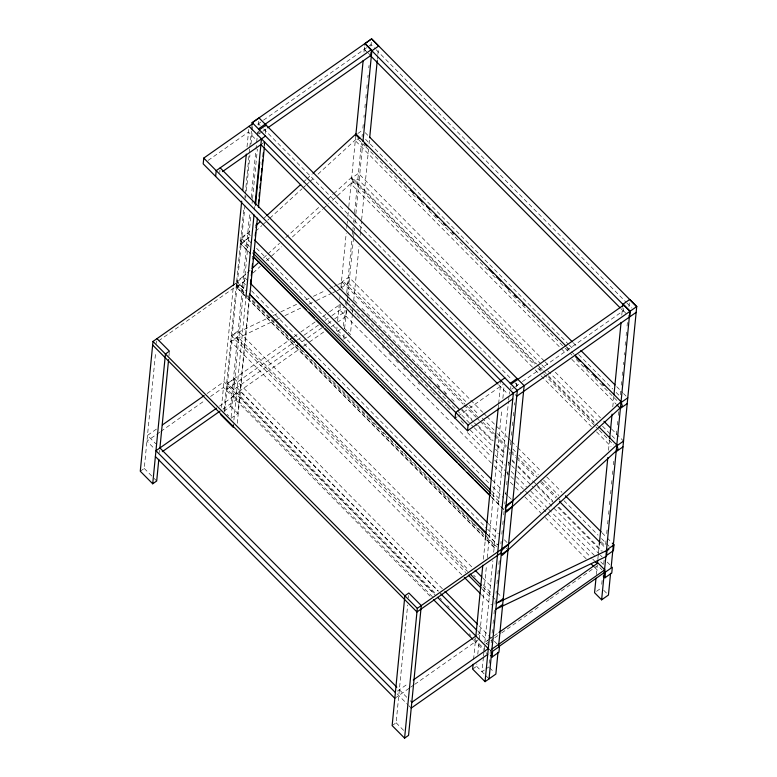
<?xml version="1.0" encoding="UTF-8"?>
<svg xmlns="http://www.w3.org/2000/svg" width="777" height="777" viewBox="0 0 777 777"><rect width="100%" height="100%" fill="white"/><g stroke="black" fill="none" stroke-linecap="round" stroke-linejoin="round"><path stroke-width="0.58" stroke-dasharray="3.88 2.91" d="M140.278 471.221L144.25 468.424L155.682 351.864M156.507 343.453L156.74 341.045M159.479 452.564L159.703 450.262M168.939 356.012L169.299 352.408M219.726 172.475L219.949 170.163M221.464 407.478L233.294 286.81M247.028 146.824L249.038 126.311M224.058 409.926L243.823 208.401M244.891 197.543L245.124 195.124M245.241 193.92L249.145 154.099M249.262 152.894L249.738 148.067M249.854 146.863L251.398 131.167M251.515 129.963L251.865 126.34M224.728 411.927L244.969 205.575M245.678 198.339L245.911 195.921M246.387 191.093L249.932 154.895M251 144.036L252.778 125.932M432.449 596.726L227.02 389.267L227.593 383.401L292.919 337.548M223.941 411.13L230.769 406.342L249.699 213.267M251.233 197.581L255.847 150.515M255.973 149.31L256.565 143.279M256.682 142.065L257.148 137.238M257.274 136.033L257.741 131.206M258.333 125.175L259.042 117.929M257.983 133.586L258.207 131.245M442.395 588.752L234.411 378.71L233.838 384.469L438.413 591.083M231.119 417.055L250.99 214.316M252.059 203.457L252.408 199.835M252.535 198.63L257.381 149.155M258.926 133.469L259.275 129.846M233.906 420.036L245.736 299.368M254.497 210.072L254.846 206.449M230.992 418.259L237.82 413.471L249.3 296.416M264.083 145.571L264.559 140.744M265.268 133.508L266.103 125.058M237.286 423.28L249.592 297.785M264.501 145.736L264.976 140.909M336.645 330.895L337.111 326.068M337.587 321.241L339.248 304.351M339.714 299.524L340.19 294.697M340.899 287.451L346.221 233.149M346.697 228.321L347.057 224.708M347.173 223.494L347.406 221.086M347.882 216.259L348.708 207.809M348.824 206.604L355.749 136.053M363.976 52.137L364.695 44.794M364.714 46.941L364.481 49.281L367.589 52.418M343.201 289.403L341.501 287.675L342.065 281.905L348.892 277.117L469.93 399.359M343.463 326.107L344.998 310.421M345.59 304.39L345.95 300.767M346.775 292.317L351.864 240.433M352.457 234.392L352.816 230.779M352.933 229.565L353.166 227.156M353.642 222.329L354.467 213.879M354.584 212.675L361.451 142.686M362.043 136.645L362.276 134.236M362.869 128.205L363.228 124.582M363.937 117.337L364.17 114.928M364.879 107.682L365.239 104.069M365.831 98.028L366.181 94.415M366.773 88.374L367.132 84.761M367.842 77.515L368.075 75.107M368.784 67.861L369.026 65.453M370.911 46.144L371.629 38.899M341.501 287.675L348.319 282.886L348.892 277.117M347.008 301.806L346.668 305.264L349.223 307.847M343.696 338.024L344.172 333.197M344.638 328.37L346.649 307.847M347.358 300.612L347.717 296.989M347.834 295.784L353.516 237.859M353.632 236.655L354.108 231.828M354.225 230.623L354.458 228.205M354.934 223.378L355.759 214.938M355.885 213.724L362.742 143.735M352.408 313.927L350.398 334.44L348.047 332.061M352.525 312.713L353.001 307.886M353.71 300.65L359.032 246.348M360.101 235.489L360.46 231.867M360.577 230.662L361.519 221.008M361.635 219.794L368.502 149.806M369.094 143.774L369.454 140.151M377.379 59.305L377.729 55.682M377.845 54.477L378.438 48.436M392.142 725.592L396.115 722.795L407.663 605.03M408.372 597.824L408.605 595.415M473.572 659.44L475.699 637.713M483.391 559.275L485.169 541.181M498.183 408.43L498.543 404.817M498.659 403.603L500.796 381.837M472.63 669.094L476.602 666.297L476.835 663.888M477.787 654.234L478.962 642.161M479.273 639.034L486.538 564.937M487.247 557.692L501.806 409.265M502.865 398.407L504.05 386.334M483.401 657.255L481.983 671.736L484.906 669.687M483.527 656.05L483.993 651.223M484.11 650.019L484.702 643.987M484.829 642.773L492.871 560.722M493.696 552.272L508.488 401.427M508.605 400.223L509.081 395.396M509.197 394.192L509.43 391.773M510.664 388.782L510.887 386.431M489.16 663.325L489.52 659.712M490.112 653.671L490.462 650.058M491.171 642.812L491.414 640.403M492.123 633.158L492.472 629.535M493.065 623.504L493.424 619.891M494.017 613.849L494.366 610.236M494.959 604.195L495.318 600.582M496.027 593.337L496.26 590.928M496.969 583.682L497.329 580.06M497.921 574.028L498.271 570.405M498.863 564.374L499.222 560.751M500.874 543.861L501.116 541.443M501.825 534.207L502.175 530.584M502.768 524.553L503.127 520.93M503.719 514.898L504.069 511.276M504.778 504.04L505.021 501.621M505.73 494.386L505.963 491.967M506.672 484.731L507.031 481.109M507.624 475.077L507.973 471.454M508.566 465.423L508.925 461.8M509.634 454.564L509.867 452.146M510.576 444.91L510.936 441.287M511.528 435.256L511.878 431.633M512.47 425.602L512.83 421.979M513.422 415.948L513.772 412.325M514.481 405.089L514.724 402.671M516.258 386.985L516.967 379.739M596.338 574.611L597.163 566.161M597.872 558.916L598.348 554.088M598.465 552.884L599.3 544.434M608.527 450.31L609.586 439.452M612.781 406.866L613.849 396.008M621.775 315.161L622.484 307.915M522.416 381.614L623.377 310.742L623.601 308.401M601.738 584.294L602.214 579.467M603.748 563.781L604.108 560.159M605.642 544.473L606.002 540.85M606.711 533.614L607.07 529.992M607.653 523.96L608.012 520.337M608.605 514.306L608.954 510.683M609.547 504.652L609.906 501.029M610.615 493.793L610.975 490.17M611.567 484.139L611.917 480.516M612.509 474.485L612.868 470.862M613.451 464.831L613.811 461.208M616.414 434.664L616.773 431.041M617.356 425.009L617.715 421.387M618.307 415.355L618.657 411.732M620.318 394.842L620.677 391.219M621.26 385.188L621.619 381.565M622.212 375.534L622.562 371.911M623.28 364.666L623.513 362.257M624.222 355.021L624.455 352.603M625.164 345.367L625.524 341.744M626.116 335.713L626.476 332.09M627.058 326.058L627.418 322.436M628.952 306.75L629.428 301.923M250.757 253.797L241.375 244.328L240.093 240.054L251.68 229.448M263.267 218.832L265.938 216.385M303.37 182.109L306.041 179.662M306.934 178.846L312.286 173.951M241.375 244.328L250.291 236.169M255.633 231.274L261.878 225.563M262.762 224.747L269.007 219.027M269.891 218.211L301.981 188.83M302.865 188.015L305.546 185.567M306.429 184.751L309.11 182.304M310.004 181.488L314.452 177.409M318.016 174.145L356.342 139.054M246.513 297.057L237.131 287.587L235.858 283.314L246.552 273.523M247.436 272.708L250.116 270.26M263.481 258.013L267.045 254.749M267.939 253.933L279.526 243.327M285.761 237.616L319.629 206.604M327.651 199.252L332.993 194.357M333.887 193.541L351.709 177.224L536.674 364.024M237.131 287.587L246.047 279.429M253.176 272.902L260.305 266.375M266.54 260.664L281.692 246.785M292.385 236.995L322.688 209.246M323.582 208.43L328.924 203.535M332.488 200.272L352.991 181.497L351.709 177.224M257.595 124.32L262.548 120.853M263.529 120.153L368.143 46.669M369.114 45.989L371.066 44.619L375.33 48.922M208.119 160.402L248.465 132.08L256.76 140.452M258.858 134.062L261.82 131.983M262.811 131.284L266.773 128.506M261.898 143.939L264.879 141.851M357.808 133.527L362.684 130.109M360.169 137.247L355.293 140.666L565.831 353.302M235.47 283.537L237.461 282.148L246.833 291.618M158.605 340.85L237.102 285.751L246.484 295.221M461.771 574.815L230.769 341.521L237.587 336.732L468.589 570.027M156.43 429.108L147.494 435.392L155.779 443.764M207.109 393.541L223.999 381.682L434.965 594.745M293.9 336.849L299.844 332.682M300.835 331.993L315.676 321.561M322.61 316.705L328.545 312.539M329.535 311.839L340.423 304.195L339.85 310.062L493.278 465.015M234.411 378.71L227.583 383.498L435.567 593.541M159.839 432.09L146.921 441.161L154.39 448.698M160.839 431.39L204.555 400.699M210.518 396.523L223.426 387.451L430.137 596.212M227.02 389.267L296.299 340.627M297.29 339.938L303.224 335.761M304.215 335.072L319.065 324.65M325 320.483L330.944 316.307M331.925 315.617L344.716 306.633M321.882 327.836L233.799 389.675L227.593 383.401M327.826 323.669L333.76 319.502M334.751 318.803L346.629 310.47L346.056 316.326L338.141 321.882M233.226 395.532L302.506 346.901M303.496 346.202L308.44 342.725M309.431 342.035L325.272 330.915M331.206 326.748L337.15 322.581M219.541 406.099L240.404 391.453L438.092 591.093M222.95 409.081L239.84 397.222L434.965 594.279M340.423 329.37L336.519 332.1L340.443 336.062M343.58 339.228L347.474 336.49M455.069 418.23L457.041 416.841M458.022 416.151L503.321 384.353M511.538 389.258L514.5 387.169M515.491 386.48L521.435 382.303M397.368 691.151L408.304 683.478M477.855 634.654L479.836 633.265L478.137 631.546M394.823 698.319L409.722 687.859M410.712 687.159L413.694 685.071M414.695 684.372L478.282 639.733M489.092 639.384L485.13 642.161L487.694 644.745M490.083 638.684L493.055 636.596M494.036 635.907L497.999 633.129M485.878 644.007L489.831 641.219M490.821 640.53L493.793 638.441M494.784 637.752L500.718 633.585M501.709 632.886L540.306 605.788M546.25 601.621L549.213 599.533M550.203 598.844L597.717 565.491L601.981 569.803M485.887 668.997L488.811 666.948M596.513 591.336L601.388 587.917M272.193 316.016L233.139 334.683L467.55 571.425M273.271 315.491L279.778 312.383M280.866 311.859L297.135 304.079M305.817 299.932L309.071 298.378M313.413 296.299L325.34 290.598M329.681 288.52L332.935 286.966M334.013 286.451L337.276 284.887M338.354 284.372L343.784 281.779L464.821 404.021M230.769 341.521L275.243 320.26M276.33 319.735L283.916 316.113M285.004 315.588L301.272 307.809M308.867 304.176L315.375 301.068M316.462 300.544L331.643 293.288M332.731 292.764L335.985 291.21M337.072 290.695L340.326 289.141M376.175 49.786L625.932 302.02M626.786 302.875L631.895 308.042M368.366 53.205L370.697 55.556M623.377 310.742L629.584 317.016M364.238 49.407L367.647 52.855M620.813 308.527L625.077 312.83M365.239 132.692L367.793 135.276M573.222 342.744L578.341 347.911M616.695 386.645L622.659 392.676M623.513 393.531L626.068 396.115M365.53 139.326L568.395 344.211M569.25 345.066L572.659 348.514M578.622 354.535L612.723 388.976M616.132 392.414L619.541 395.862M566.491 346.591L570.755 350.893M571.61 351.758L574.164 354.341M566.404 347.533L571.513 352.7M358.08 139.093L364.908 145.979M365.753 146.843L409.226 190.744M412.636 194.192L416.899 198.494M421.163 202.797L424.572 206.245M428.836 210.548L439.918 221.736M440.763 222.601L469.745 251.865M470.6 252.729L487.645 269.949M492.764 275.116L495.318 277.69M500.437 282.857L503.846 286.305M508.109 290.608L544.755 327.622M545.609 328.486L564.364 347.426M565.219 348.281L572.037 355.176M576.301 359.479L585.673 368.949M586.528 369.803L591.637 374.97M595.046 378.418L618.919 402.515M571.804 359.324L616.122 404.089M544.259 361.043L358.44 173.368L351.622 178.166L535.732 364.112M545.114 361.897L550.233 367.065M555.341 372.232L600.524 417.861M611.596 429.05L623.533 441.103M541.142 364.228L357.876 179.137L351.049 183.926L534.314 369.017M541.987 365.083L547.105 370.25M547.96 371.115L597.396 421.037M602.515 426.204L611.033 434.819M611.887 435.674L616.151 439.976M537.529 364.889L542.647 370.056M543.502 370.911L598.047 426.01M539.141 367.55L543.405 371.853M548.523 377.02L594.551 423.504M352.991 181.497L534.547 364.86M537.956 368.308L543.074 373.465M543.929 374.329L595.065 425.981M595.92 426.845L598.484 429.428M599.329 430.283L613.82 444.92M535.168 369.871L540.287 375.038M541.132 375.903L591.423 426.69M596.542 431.857L611.033 446.493M258.479 123.698L260.188 125.427M263.597 128.865L511.645 379.38M515.054 382.818L521.017 388.85M515.044 394.493L516.754 396.221M498.63 384.722L507.799 393.988M470.784 400.223L482.711 412.276M483.566 413.131L486.12 415.714M486.975 416.579L495.503 425.184M496.357 426.049L507.439 437.237M508.284 438.102L510.848 440.685M511.693 441.54L516.812 446.707M517.667 447.571L541.53 471.678M546.649 476.835L561.985 492.336M602.049 532.799L606.313 537.101M607.167 537.956L611.431 542.268M348.319 282.886L465.957 401.69M469.366 405.128L478.739 414.597M482.148 418.045L494.085 430.099M497.494 433.537L506.866 443.007M512.839 449.038L515.394 451.612M518.803 455.06L538.412 474.864M543.521 480.021L558.867 495.522M563.976 500.689L598.076 535.12M601.485 538.568L605.749 542.87M606.604 543.725L609.158 546.309M465.676 404.885L477.602 416.938M482.721 422.096L494.658 434.149M495.503 435.013L506.585 446.202M507.439 447.066L509.994 449.65M510.848 450.505L515.967 455.672M516.812 456.536L537.276 477.195M541.54 481.497L556.876 496.998M557.731 497.853L560.285 500.437M601.204 541.754L605.468 546.066M342.065 281.905L463.102 404.147M463.956 405.011L475.893 417.064M476.748 417.929L479.302 420.512M480.157 421.367L505.73 447.193M510.839 452.36L515.957 457.527M516.812 458.381L535.557 477.321M540.675 482.488L556.021 497.989M601.194 543.609L605.458 547.911M346.62 292.842L350.874 297.144M354.283 300.592L358.547 304.895M361.956 308.343L366.22 312.645M367.074 313.5L373.038 319.532M373.892 320.386L419.065 366.016M419.92 366.88L425.883 372.902M429.302 376.35L433.556 380.652M436.965 384.091L440.374 387.538M443.784 390.977L448.047 395.289M451.456 398.727L455.72 403.03M460.839 408.197L471.921 419.386M477.884 425.417L493.23 440.909M496.639 444.357L506.012 453.826M511.975 459.848L514.539 462.432M517.948 465.879L532.439 480.507M533.294 481.371L535.848 483.954M536.703 484.819L552.894 501.175M558.857 507.196L602.33 551.097M437.733 385.897L439.432 387.616M444.551 392.783L446.251 394.502M461.596 410.003L473.533 422.047M474.378 422.911L493.133 441.851M496.542 445.299L505.924 454.768M511.888 460.79L514.442 463.374M517.851 466.812L532.342 481.449M537.461 486.616L552.806 502.107M557.915 507.274L601.388 551.184M347.232 299.495L473.387 426.903M474.242 427.768L492.142 445.843M495.551 449.291L504.924 458.76M508.343 462.198L510.897 464.782M511.752 465.646L516.86 470.813M517.715 471.668L533.906 488.024M534.761 488.888L599.543 554.312M600.398 555.176L602.097 556.895M607.216 562.062L609.77 564.646M350.077 308.712L356.051 314.734M356.896 315.598L362.869 321.62M363.714 322.484L369.687 328.506M370.542 329.37L376.505 335.402M377.36 336.256L431.905 391.355M432.76 392.21L439.578 399.096M440.433 399.961L446.396 405.992M447.251 406.847L451.515 411.15M460.887 420.619L465.151 424.932M470.27 430.089L494.133 454.195M494.988 455.06L505.215 465.384M511.179 471.416L515.442 475.718M516.297 476.583L526.524 486.907M530.788 491.21L547.834 508.43M548.688 509.294L595.571 556.643M600.679 561.8L604.943 566.112M382.177 346.474L383.887 348.193M388.995 353.36L391.559 355.944M395.814 360.246L398.378 362.83M403.486 367.997L405.196 369.716M410.305 374.883L412.014 376.602M417.977 382.624L419.687 384.353M467.424 432.556L491.287 456.662M494.696 460.101L505.778 471.299M506.633 472.154L510.042 475.602M510.887 476.456L515.151 480.769M516.006 481.623L524.533 490.238M525.378 491.093L527.942 493.677M528.787 494.541L591.87 558.245M592.725 559.1L594.424 560.829M494.133 465.87L504.36 476.204M510.324 482.226L514.588 486.538M515.442 487.393L520.551 492.56M524.815 496.862L541.015 513.218M545.269 517.521L587.898 560.567M594.716 567.453L598.97 571.755M344.133 328.108L347.261 331.274M603.739 590.297L606.876 593.463M250.311 235.684L247.756 233.1L240.928 237.888L249.456 246.494M492.395 480.167L501.767 489.636M505.176 493.074L507.731 495.658M508.585 496.522L512.849 500.825M251.447 243.172L247.183 238.869L240.365 243.657L250.592 253.982M256.565 248.339L489.267 483.352M492.676 486.79L503.758 497.989M491.53 490.977L500.912 500.446M240.093 240.054L248.621 248.659M491.55 494.007L500.932 503.477M491.132 496.561L503.914 509.479M491.822 497.61L505.458 511.383M247.776 280.662L243.512 276.359L236.684 281.148L244.357 288.898M488.15 523.426L498.378 533.76M504.341 539.782L508.605 544.085M245.503 284.712L242.948 282.129L236.121 286.917L244.648 295.522M251.466 290.734L486.732 528.331M487.587 529.195L496.959 538.665M506.332 548.135L508.041 549.854M487.296 534.246L497.523 544.57M487.266 534.44L497.503 544.774M235.858 283.314L244.376 291.929M247.785 295.367L270.804 318.609M271.659 319.473L277.622 325.495M278.477 326.359L284.44 332.381M285.295 333.246L291.258 339.267M292.113 340.132L312.568 360.79M313.422 361.655L361.159 409.858M362.004 410.722L367.977 416.744M368.832 417.608L389.287 438.267M390.141 439.131L396.105 445.153M396.96 446.017L402.923 452.039M403.778 452.904L472.824 522.639M473.669 523.494L479.642 529.525M480.487 530.38L484.751 534.683M485.606 535.547L496.688 546.736M247.339 296.086L486.062 537.179M486.917 538.043L496.299 547.513M247.368 297.921L483.479 536.383M486.888 539.821L496.26 549.29M248.057 298.97L483.313 536.567M486.723 540.015L496.105 549.485M471.717 566.841L238.16 330.963L231.332 335.751L465.744 572.494M482.799 578.03L492.171 587.499M497.29 592.666L501.544 596.969M473.708 575.194L475.407 576.913M483.08 584.663L492.453 594.133M482.896 586.917L495.677 599.825M481.934 588.849L491.317 598.319M481.371 594.619L491.598 604.943M479.04 625.776L493.531 640.403M494.386 641.268L498.649 645.57M477.622 630.681L487.859 641.006M439.831 597.853L441.53 599.572M447.503 605.594L449.203 607.323M489.151 649.009L490.86 650.728M469.094 633.75L470.804 635.469M474.213 638.908L484.44 649.242M473.591 640.102L485.246 651.874M486.081 652.709L487.733 654.38M230.769 406.342L237.82 413.471M489.588 667.744L494.289 672.493M227.078 414.296L228.642 415.88M476.602 666.297L489.034 678.865M399.359 689.762L406.818 697.299M410.139 700.65L411.8 702.321M397.086 693.812L407.915 704.739M408.741 705.574L411.227 708.09M144.25 468.424L153.37 477.641M154.196 478.477L156.692 480.992M396.115 722.795L404.409 731.176"/><path stroke-width="1.17" d="M234.479 284.236L153.001 341.433L140.278 471.221L152.71 483.78L156.692 480.992L158.809 459.362M152.71 483.78L165.443 353.991L169.415 351.204L156.973 338.646M159.868 448.543L168.59 359.615M253.011 123.514L203.768 158.09L203.195 163.86L467.511 430.788L512.781 399.009M215.637 176.418L216.2 170.649L265.452 136.082M233.421 285.596L241.696 201.126M242.764 190.268L246.319 154.06M251.981 125.136L252.234 122.63L371.629 38.85L636.722 306.575L611.159 567.288M233.43 424.864L233.197 427.282L220.755 414.724M245.853 298.164L254.021 214.899M255.079 204.03L261.47 138.869M255.487 205.313L259.722 162.053M250.602 283.139L250.952 279.516M251.311 275.903L251.777 271.076M252.137 267.453L252.496 263.83M252.962 259.003L253.205 256.595M255.215 236.082L255.565 232.459M256.041 227.632L256.4 224.009M258.411 203.496L258.76 199.874M259.12 196.251L259.469 192.638M259.945 187.811L260.305 184.188M260.654 180.565L261.13 175.738M261.48 172.115L261.839 168.502M262.199 164.879L262.665 160.052M263.024 156.43L263.374 152.816M249.825 295.367L257.401 218.143M258.469 207.274L264.384 146.94M355.808 135.402L363.141 60.587M371.037 52.04L370.697 55.556L267.764 127.816M362.985 141.317L371.853 50.816L378.681 46.028L371.629 38.899L364.801 43.697M369.687 137.743L377.263 60.509M404.584 738.15L408.556 735.363L421.28 605.574L408.848 593.016L404.866 595.804L392.142 725.592L404.584 738.15L417.307 608.362L501.767 549.077M455.069 418.23L455.633 412.461L504.875 377.884M467.511 430.788L468.075 425.019L636.722 306.575M473.096 664.267L472.63 669.094L485.062 681.652L495.862 674.077L497.989 652.35M475.815 636.509L482.799 565.306M485.285 539.966L498.183 408.43M485.062 681.652L513.344 393.24L249.038 126.311M489.034 678.865L517.327 390.355M492.113 656.992L492.676 651.223L499.504 646.435L498.931 652.204L492.113 656.992L490.404 655.273M498.581 646.318L524.135 385.664L259.042 117.929L252.224 122.727M595.988 578.224L594.56 592.705L601.621 599.834L608.44 595.046L610.567 573.319M597.406 563.743L597.756 560.13M599.3 544.434L607.818 457.556M609.712 438.247L612.072 414.112M613.966 394.803L621.066 322.397M622.61 306.711L622.843 304.293L629.661 299.504L636.722 306.633M601.621 599.834L629.904 311.363L364.811 43.638M498.989 632.429L597.96 562.956L604.788 569.852L604.545 572.387L498.64 646.726M629.584 317.016L630.157 311.15L623.95 304.885L511.12 384.091M604.943 577.787L605.506 572.018L612.334 567.229L611.761 572.999L604.943 577.787L603.234 576.058M613.985 544.852L613.422 550.611L606.594 555.409L607.158 549.64L613.985 544.852L612.276 543.123M256.138 225.359L260.596 221.28M266.832 215.569L300.699 184.557M313.17 173.135L355.953 133.955L565.637 345.726M251.894 268.628L259.023 262.092M621.046 401.69L505.186 507.779L506.468 512.053L622.328 405.963L621.046 401.69L575.019 355.196M616.802 444.949L500.951 551.039L502.233 555.322L618.084 449.223L616.802 444.949L598.902 426.874M258.44 128.904L371.27 49.689L365.064 43.425M259.275 129.846L266.103 125.058M222.523 171.581L260.907 144.639L497.785 383.867M162.393 424.932L204.128 395.629M216.56 408.197L155.954 450.738L395.386 692.55M162.344 451.631L219.969 411.169M510.266 383.323L517.084 378.535M516.754 396.221L636.159 312.344M620.949 402.632L627.777 397.834M627.214 403.603L620.386 408.391L616.977 404.953M506.021 505.613L512.849 500.825M505.458 511.383L512.286 506.594M616.715 445.891L623.533 441.103M616.142 451.66L622.969 446.872M501.787 548.873L508.605 544.085M501.408 552.68L416.958 611.965L152.651 345.037M501.214 554.642L508.041 549.854M496.425 603.486L503.253 598.698M502.69 604.457L495.862 609.255L606.507 556.342M413.267 679.992L475.864 636.052M411.8 702.321L488.306 648.61L437.519 597.328M491.958 649.057L604.788 569.852M411.227 708.09L487.733 654.38M498.232 602.408L608.877 549.504M370.211 55.429L619.959 307.663M369.502 136.995L572.367 341.88M580.895 350.495L614.986 384.926M355.856 134.897L359.265 138.345M364.384 143.512L366.938 146.095M410.411 189.996L413.82 193.434M417.23 196.882L422.348 202.049M426.612 206.352L430.021 209.79M435.13 214.957L437.684 217.541M443.657 223.572L445.357 225.291M452.175 232.177L453.885 233.896M488.83 269.192L493.094 273.494M496.503 276.942L500.767 281.245M505.031 285.547L509.294 289.85M514.403 295.017L516.958 297.601M522.931 303.632L524.63 305.351M575.776 357.002L580.04 361.305M584.304 365.608L587.713 369.056M592.822 374.223L596.231 377.661M602.204 383.692L603.904 385.411M603.933 421.299L610.751 428.185M252.234 122.63L517.317 390.452M565.394 495.775L601.194 531.934M559.43 501.427L600.339 542.754M220.182 167.861L459.605 409.673M203.768 158.09L468.075 425.019M595.279 561.684L596.979 563.412M603.807 570.299L605.506 572.018M591.307 564.015L593.861 566.598M254.574 239.986L491.54 479.302M253.72 250.796L490.685 490.122M252.884 252.962L490.695 493.142M253.312 256.381L306.157 309.751M308.712 312.335L314.685 318.366M316.385 320.085L323.203 326.971M324.912 328.69L378.613 382.925M380.312 384.654L384.576 388.956M387.985 392.395L393.958 398.426M395.658 400.145L457.031 462.13M458.741 463.85L463.85 469.017M467.259 472.455L473.232 478.486M474.932 480.205L490.277 495.697M253.147 256.565L490.112 495.891M250.33 283.246L487.296 522.562M249.475 294.065L485.586 532.517M249.398 294.201L486.412 533.576M475.126 570.289L481.944 577.175M470.104 573.999L481.186 585.198M468.298 575.077L481.089 587.985M464.325 577.398L480.516 593.754M444.949 591.336L477.34 624.048M440.646 593.677L476.427 629.817M433.547 599.659L472.746 639.238M153.001 341.433L417.307 608.362M159.926 447.95L396.804 687.179M155.39 456.507L394.823 698.319"/></g></svg>
